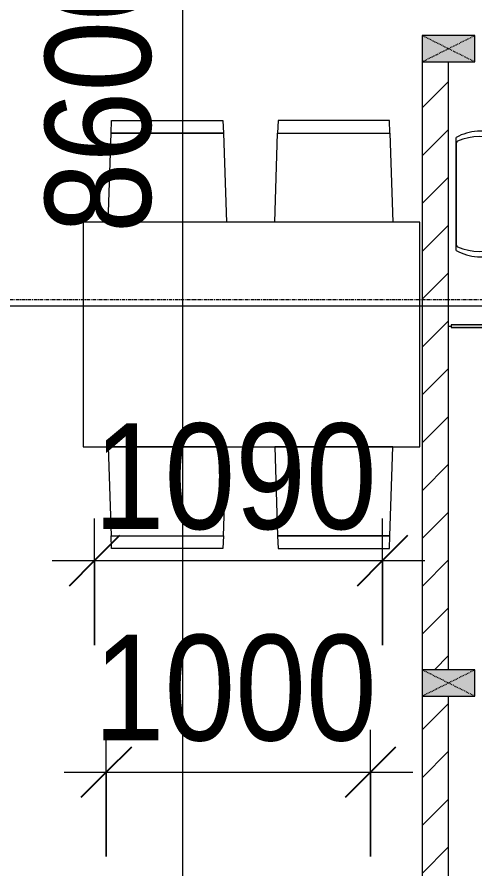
# Model space of a CAD drawing. Header units: millimetres. Extents: x 1591 to 240306, y -15958 to 82755.
# Drawn here: x 104321 to 106054, y 37083 to 40307 of the extents above; entities that cross this region are included whole.
import ezdxf

# ---------------------------------------------------------------- set-up
doc = ezdxf.new("R2010")
doc.units = ezdxf.units.MM
doc.linetypes.add('Dash', pattern=[6, 3, -3])
doc.linetypes.add('Grid Line', pattern=[22.225, 12.7, -3.175, 3.175, -3.175])
for name, color, linetype, lineweight in [('0-1', 7, 'Continuous', 5), ('A-ANNO-DIMS', 211, 'Continuous', 9), ('A-ANNO-DIMS-160', 211, 'Continuous', 9), ('A-FLOR-2', 9, 'Continuous', 9), ('A-GLAZ-CURT', 52, 'Continuous', 9), ('A-GLAZ-CURT-1', 254, 'Continuous', 9), ('A-GLAZ-CURT-2', 9, 'Continuous', 9), ('A-WALL-1', 253, 'Continuous', 18), ('A-WALL-PATT-1', 10, 'Continuous', 9), ('I-FURN-1', 254, 'Continuous', 9), ('P-SANR-FIXT-1', 254, 'Continuous', 9), ('S-COLS', 52, 'Continuous', 9), ('S-COLS-3', 254, 'Continuous', 9), ('S-COLS-4', 253, 'Continuous', 18), ('S-COLS-HDLN-1', 9, 'Dash', 9), ('S-GRID-1', 1, 'Grid Line', 9)]:
    doc.layers.add(name, color=color, linetype=linetype, lineweight=lineweight)
doc.styles.add('UTM Avo', font='UTM Avo.ttf', dxfattribs={"width": 0.9, "height": 400})
doc.dimstyles.new('1_Dim_chi_tiet_2_5', dxfattribs={"dimscale": 304.8, "dimtxt": 399.720379, "dimasz": 0.629921, "dimexe": 0.524934, "dimexo": 0.0625, "dimgap": 0.052493, "dimtad": 1, "dimdec": 0, "dimrnd": 5, "dimzin": 0, "dimdsep": 46, "dimtxsty": 'UTM Avo', "dimblk1": 'OBLIQUE', "dimblk2": 'OBLIQUE', "dimsah": 1, "dimcen": 0.09, "dimdle": 0.524934, "dimazin": 0, "dimtfac": 1, "dimtdec": 4, "dimtix": 1, "dimtmove": 0, "dimatfit": 3, "dimfxl": 1.049869, "dimfxlon": 1, "dimtvp": 1, "dimtolj": 1, "dimtzin": 0, "dimarcsym": 2})
doc.dimstyles.new('1_Dim_chi_tiet_2_5_1', dxfattribs={"dimscale": 304.8, "dimtxt": 399.720379, "dimasz": 0.629921, "dimexe": 0.524934, "dimexo": 0.0625, "dimgap": 0.052493, "dimtad": 1, "dimdec": 0, "dimrnd": 5, "dimzin": 0, "dimdsep": 46, "dimtxsty": 'UTM Avo', "dimblk1": 'OBLIQUE', "dimblk2": 'OBLIQUE', "dimsah": 1, "dimcen": 0.09, "dimdle": 0.524934, "dimazin": 0, "dimtfac": 1, "dimtdec": 4, "dimtix": 1, "dimtmove": 0, "dimatfit": 3, "dimfxl": 1.049869, "dimfxlon": 1, "dimtvp": 1, "dimtolj": 1, "dimtzin": 0, "dimarcsym": 2})

# ---------------------------------------------------------------- blocks, each defined once
blk = doc.blocks.new('TOILET - TOILET-400871-TKCS_MB TẦNG 3-4')
at = {"layer": 'P-SANR-FIXT-1'}
for p, q in [((-171.7, 330.3), (-178.6, 355.5)), ((171.7, 330.3), (178.6, 355.5)), ((214.2, 19), (-214.2, 19)), ((194, 19.9), (-194, 19.9))]:
    blk.add_line(p, q, dxfattribs=at)
for centre, radius, start, end in [((45.1, 528.6), 217.6, 115.2282, 156.7784), ((0, 624.4), 111.7, 64.7718, 115.2282), ((-45.1, 528.6), 217.6, 23.2216, 64.7718), ((137.1, 461.2), 329.8, 152.3122, 185.6513), ((-137.1, 461.2), 329.8, 356.3165, 27.6878), ((-719.2, 297.5), 544.3, 4.5441, 13.9464), ((-1948.3, 805.1), 2171.2, 349.1051, 350.319), ((719.2, 297.5), 544.3, 169.7121, 175.4559), ((-343.5, 327.4), 167.3, 332.62, 4.5441), ((-0.4, 384), 179.5, 197.4036, 232.5964), ((0.4, 384), 179.5, 307.4036, 342.5964), ((343.5, 327.4), 167.3, 175.4559, 207.38), ((-4, 115.7), 233.6, 144.7853, 164.7039), ((-195, 224.1), 13.8, 71.0073, 129.3276), ((0.6, 792.1), 586.9, 251.0073, 264.1678), ((0, 416), 206.1, 237.9268, 270), ((0, 416), 206.1, 270, 302.0732), ((-0.6, 792.1), 586.9, 275.8322, 288.9927), ((195, 224.1), 13.8, 50.6724, 108.9927), ((4, 115.7), 233.6, 15.2961, 35.2147), ((-189.1, 185.5), 11.7, 82.4212, 154.5895), ((178.9, 2951.3), 2778.4, 262.4212, 262.7649), ((-14.3, 1400.4), 1215.6, 262.593, 269.6026), ((0, 786.7), 581.5, 264.1678, 275.8322), ((14.3, 1400.4), 1215.6, 270.3974, 277.407), ((-178.9, 2951.3), 2778.4, 277.2351, 277.5788), ((189.1, 185.5), 11.7, 25.4105, 97.5788), ((1.9, 114.1), 239.7, 164.7039, 183.5487), ((-9.8, 107.2), 207.3, 156.2862, 203.7138), ((0, 3462.8), 3278, 269.6026, 270.3974), ((9.8, 107.2), 207.3, 336.2862, 23.7138), ((-1.9, 114.1), 239.7, 356.4513, 15.2961), ((-46.1, 111.1), 191.6, 183.5487, 208.7191), ((46.1, 111.1), 191.6, 331.2809, 356.4513), ((-193.7, 26.4), 6.48, 203.7138, 267.6832), ((193.7, 26.4), 6.48, 272.3168, 336.2862)]:
    blk.add_arc(centre, radius, start, end, dxfattribs=at)
blk = doc.blocks.new('System Panel - Glazed-901200-TKCS_MB TẦNG 3-4')
at = {"layer": 'A-GLAZ-CURT'}
blk.add_hatch(color=256, dxfattribs=at).paths.add_polyline_path([(-220.1, 5), (-220.1, -5), (220.1, -5), (220.1, 5), (-64.4, 5)])
at = {"layer": 'A-GLAZ-CURT-2'}
for p, q in [((220.1, 5), (-220.1, 5)), ((-220.1, 5), (-220.1, -5)), ((220.1, -5), (220.1, 5)), ((-220.1, -5), (220.1, -5))]:
    blk.add_line(p, q, dxfattribs=at)
blk = doc.blocks.new('G1_SOF - BO TRU - 100x200-745959-TKCS_MB TẦNG 3-4')
at = {"layer": 'S-COLS'}
blk.add_hatch(color=256, dxfattribs=at).paths.add_polyline_path([(-50, 100), (-50, -100), (50, -100), (50, 100)])
at = {"layer": 'S-COLS-4'}
for p, q in [((50, 100), (-50, 100)), ((-50, 100), (-50, -100)), ((50, -100), (50, 100)), ((-50, -100), (50, -100))]:
    blk.add_line(p, q, dxfattribs=at)
at = {"layer": 'S-COLS-HDLN-1'}
for p, q in [((50, 100), (-50, -100)), ((-50, 100), (50, -100))]:
    blk.add_line(p, q, dxfattribs=at)
blk = doc.blocks.new('RES_BAN AN 1 - RES_BAN AN 1-901196-TKCS_MB TẦNG 3-4')
at = {"layer": 'I-FURN-1'}
for p, q in [((-425, 0), (-425, -1275)), ((425, 0), (-425, 0)), ((425, -1275), (425, 0)), ((-761.9, -113.5), (-809.6, -115.1)), ((-809.6, -115.1), (-809.6, -536.9)), ((-761.9, -113.5), (-425, -102.3)), ((-761.9, -538.5), (-761.9, -113.5)), ((-761.9, -538.5), (-761.9, -113.5)), ((-425, -102.3), (-425, -549.7)), ((425, -102.3), (425, -549.7)), ((761.9, -113.5), (425, -102.3)), ((761.9, -538.5), (761.9, -113.5)), ((761.9, -113.5), (761.9, -538.5)), ((809.6, -115.1), (761.9, -113.5)), ((809.6, -536.9), (809.6, -115.1)), ((-809.6, -536.9), (-761.9, -538.5)), ((-425, -549.7), (-761.9, -538.5)), ((425, -549.7), (761.9, -538.5)), ((761.9, -538.5), (809.6, -536.9)), ((-761.9, -743.8), (-425, -732.5)), ((-425, -732.5), (-425, -1180)), ((425, -732.5), (425, -1180)), ((761.9, -743.8), (425, -732.5)), ((-809.6, -745.3), (-761.9, -743.8)), ((-809.6, -1167.2), (-809.6, -745.3)), ((-761.9, -1168.8), (-761.9, -743.8)), ((-761.9, -743.8), (-761.9, -1168.8)), ((761.9, -743.8), (809.6, -745.3)), ((761.9, -1168.8), (761.9, -743.8)), ((761.9, -1168.8), (761.9, -743.8)), ((809.6, -745.3), (809.6, -1167.2)), ((-761.9, -1168.8), (-809.6, -1167.2)), ((-425, -1180), (-761.9, -1168.8)), ((425, -1180), (761.9, -1168.8)), ((809.6, -1167.2), (761.9, -1168.8)), ((-425, -1275), (425, -1275))]:
    blk.add_line(p, q, dxfattribs=at)
blk = doc.blocks.new('NCV_TKTC_TANG 3 - 4_rvt-2-TKCS_MB TẦNG 3-4')
at = {"layer": 'A-WALL-PATT-1'}
h = blk.add_hatch(dxfattribs=at)
h.set_pattern_fill('FP_1', color=256, style=0, pattern_type=2)
h.set_pattern_definition([(45, (0, 0), (-90.50967, 90.50967), [])])
h.paths.add_polyline_path([(94852.6, 35737.4), (94952.6, 35737.4), (94952.6, 37736.9), (94852.6, 37736.9), (94852.6, 35786.5)])
h.paths.add_polyline_path([(94852.6, 37836.9), (94952.6, 37836.9), (94952.6, 40136.9), (94852.6, 40136.9), (94852.6, 37902.9)])
at = {"layer": 'A-FLOR-2'}
blk.add_line((94952.6, 39136.9), (94962.6, 39136.9), dxfattribs=at)
at = {"layer": 'A-WALL-1'}
for p, q in [((94852.6, 40136.9), (94852.6, 37836.9)), ((94952.6, 37836.9), (94952.6, 40136.9)), ((94852.6, 37736.9), (94852.6, 35737.4)), ((94952.6, 35737.4), (94952.6, 37736.9))]:
    blk.add_line(p, q, dxfattribs=at)
at = {"layer": 'A-GLAZ-CURT-1'}
blk.add_blockref('System Panel - Glazed-901200-TKCS_MB TẦNG 3-4', (95182.7, 39137.4), dxfattribs=at)
at = {"layer": 'I-FURN-1', "rotation": 269.9999999999999}
blk.add_blockref('RES_BAN AN 1 - RES_BAN AN 1-901196-TKCS_MB TẦNG 3-4', (94844.3, 39105.7), dxfattribs=at)
at = {"layer": 'P-SANR-FIXT-1', "rotation": 270.0000000000002}
blk.add_blockref('TOILET - TOILET-400871-TKCS_MB TẦNG 3-4', (94962.6, 39637.4), dxfattribs=at)
at = {"layer": 'S-COLS-3', "rotation": 269.9999999999993}
for p in [(94952.6, 40186.9), (94952.6, 37786.9)]:
    blk.add_blockref('G1_SOF - BO TRU - 100x200-745959-TKCS_MB TẦNG 3-4', p, dxfattribs=at)
blk = doc.blocks.new('DIMBLOCK116-TKCS_MB TẦNG 3-4')
at = {"layer": 'A-ANNO-DIMS-160'}
for p, q in [((104613.9, 37930), (104613.9, 38410)), ((105703.9, 37930), (105703.9, 38410)), ((104453.9, 38250), (105863.9, 38250)), ((104613.9, 38250), (104613.9, 37930)), ((105703.9, 38250), (105703.9, 37930))]:
    blk.add_line(p, q, dxfattribs=at)
at = {"layer": 'A-ANNO-DIMS-160', "lineweight": 25}
for p, q in [((104613.9, 38250), (104709.9, 38346)), ((105703.9, 38250), (105799.9, 38346)), ((104613.9, 38250), (104517.9, 38154)), ((105703.9, 38250), (105607.9, 38154))]:
    blk.add_line(p, q, dxfattribs=at)
at = {"layer": 'A-ANNO-DIMS-160', "color": 0, "insert": (104611.1, 38769.6), "char_height": 400, "width": 1314.636, "attachment_point": 1, "line_spacing_factor": 1.110334, "style": 'UTM Avo'}
blk.add_mtext('1090', dxfattribs=at)
blk = doc.blocks.new('_Oblique')
at = {"color": 0, "linetype": 'ByBlock', "lineweight": -2}
blk.add_line((-0.5, -0.5), (0.5, 0.5), dxfattribs=at)
blk = doc.blocks.new('DIMBLOCK139-TKCS_MB TẦNG 3-4')
at = {"layer": 'A-ANNO-DIMS-160'}
for p, q in [((104658.9, 37130), (104658.9, 37610)), ((105658.9, 37130), (105658.9, 37610)), ((104498.9, 37450), (105818.9, 37450)), ((104658.9, 37450), (104658.9, 37130)), ((105658.9, 37450), (105658.9, 37130))]:
    blk.add_line(p, q, dxfattribs=at)
at = {"layer": 'A-ANNO-DIMS-160', "lineweight": 25}
for p, q in [((104658.9, 37450), (104754.9, 37546)), ((105658.9, 37450), (105754.9, 37546)), ((104658.9, 37450), (104562.9, 37354)), ((105658.9, 37450), (105562.9, 37354))]:
    blk.add_line(p, q, dxfattribs=at)
at = {"layer": 'A-ANNO-DIMS-160', "color": 0, "insert": (104611.1, 37969.6), "char_height": 400, "width": 1314.636, "attachment_point": 1, "line_spacing_factor": 1.110334, "style": 'UTM Avo'}
blk.add_mtext('1000', dxfattribs=at)
blk = doc.blocks.new('DIMBLOCK229-TKCS_MB TẦNG 3-4')
at = {"layer": 'A-ANNO-DIMS-160'}
for p, q in [((104613.9, 37930), (104613.9, 38410)), ((105703.9, 37930), (105703.9, 38410)), ((104453.9, 38250), (105863.9, 38250)), ((104613.9, 38250), (104613.9, 37930)), ((105703.9, 38250), (105703.9, 37930))]:
    blk.add_line(p, q, dxfattribs=at)
at = {"layer": 'A-ANNO-DIMS-160', "lineweight": 25}
for p, q in [((104613.9, 38250), (104709.9, 38346)), ((105703.9, 38250), (105799.9, 38346)), ((104613.9, 38250), (104517.9, 38154)), ((105703.9, 38250), (105607.9, 38154))]:
    blk.add_line(p, q, dxfattribs=at)
at = {"layer": 'A-ANNO-DIMS-160', "color": 0, "insert": (104611.1, 38769.6), "char_height": 400, "width": 1314.636, "attachment_point": 1, "line_spacing_factor": 1.110334, "style": 'UTM Avo'}
blk.add_mtext('1090', dxfattribs=at)
blk = doc.blocks.new('DIMBLOCK253-TKCS_MB TẦNG 3-4')
at = {"layer": 'A-ANNO-DIMS-160'}
for p, q in [((104658.9, 37130), (104658.9, 37610)), ((105658.9, 37130), (105658.9, 37610)), ((104498.9, 37450), (105818.9, 37450)), ((104658.9, 37450), (104658.9, 37130)), ((105658.9, 37450), (105658.9, 37130))]:
    blk.add_line(p, q, dxfattribs=at)
at = {"layer": 'A-ANNO-DIMS-160', "lineweight": 25}
for p, q in [((104658.9, 37450), (104754.9, 37546)), ((105658.9, 37450), (105754.9, 37546)), ((104658.9, 37450), (104562.9, 37354)), ((105658.9, 37450), (105562.9, 37354))]:
    blk.add_line(p, q, dxfattribs=at)
at = {"layer": 'A-ANNO-DIMS-160', "color": 0, "insert": (104611.1, 37969.6), "char_height": 400, "width": 1314.636, "attachment_point": 1, "line_spacing_factor": 1.110334, "style": 'UTM Avo'}
blk.add_mtext('1000', dxfattribs=at)
blk = doc.blocks.new('DIMBLOCK340-TKCS_MB TẦNG 3-4')
at = {"layer": 'A-ANNO-DIMS-160'}
for p, q in [((102853.9, 39534.8), (102853.9, 39054.8)), ((102853.9, 39214.8), (102853.9, 39534.8)), ((110853.9, 39534.8), (110853.9, 39054.8)), ((110853.9, 39214.8), (110853.9, 39534.8)), ((102693.9, 39214.8), (111013.9, 39214.8))]:
    blk.add_line(p, q, dxfattribs=at)
at = {"layer": 'A-ANNO-DIMS-160', "lineweight": 25}
for p, q in [((102853.9, 39214.8), (102949.9, 39310.8)), ((110853.9, 39214.8), (110949.9, 39310.8)), ((102853.9, 39214.8), (102757.9, 39118.8)), ((110853.9, 39214.8), (110757.9, 39118.8))]:
    blk.add_line(p, q, dxfattribs=at)
at = {"layer": 'A-ANNO-DIMS-160', "color": 0, "insert": (106306.1, 39734.4), "char_height": 400, "width": 1314.636, "attachment_point": 1, "line_spacing_factor": 1.110334, "style": 'UTM Avo'}
blk.add_mtext('8000', dxfattribs=at)
blk = doc.blocks.new('DIMBLOCK381-TKCS_MB TẦNG 3-4')
at = {"layer": 'A-ANNO-DIMS-160'}
for p, q in [((104946.6, 44496.9), (104946.6, 35577.4)), ((105266.6, 44336.9), (104786.6, 44336.9)), ((104946.6, 44336.9), (105266.6, 44336.9)), ((105266.6, 35737.4), (104786.6, 35737.4)), ((104946.6, 35737.4), (105266.6, 35737.4))]:
    blk.add_line(p, q, dxfattribs=at)
at = {"layer": 'A-ANNO-DIMS-160', "lineweight": 25}
for p, q in [((104946.6, 44336.9), (104850.6, 44432.9)), ((104946.6, 44336.9), (105042.6, 44240.9)), ((104946.6, 35737.4), (104850.6, 35833.4)), ((104946.6, 35737.4), (105042.6, 35641.4))]:
    blk.add_line(p, q, dxfattribs=at)
at = {"layer": 'A-ANNO-DIMS-160', "color": 0, "insert": (104426.9, 39489.4), "char_height": 400, "width": 1314.636, "attachment_point": 1, "rotation": 90, "line_spacing_factor": 1.110334, "style": 'UTM Avo'}
blk.add_mtext('8600', dxfattribs=at)

msp = doc.modelspace()

# ---------------------------------------------------------------- linework, layer by layer
at = {"layer": 'S-GRID-1'}
msp.add_line((139245.7, 39236.9), (45492.6, 39236.9), dxfattribs=at)

# ---------------------------------------------------------------- block references
at = {"layer": '0-1'}
msp.add_blockref('NCV_TKTC_TANG 3 - 4_rvt-2-TKCS_MB TẦNG 3-4', (11001.4, 0), dxfattribs=at)

# ---------------------------------------------------------------- dimensions: what is measured, and where the dimension line sits
at = {"layer": 'A-ANNO-DIMS'}
dim = msp.add_linear_dim(base=(104946.5705, 35737.3629), p1=(105266.5705, 44336.936), p2=(105266.5705, 35737.3629), angle=90, dimstyle='1_Dim_chi_tiet_2_5_1', override={"dimpost": '<>', "dimfxl": 8599.573178}, dxfattribs=at)
dim.commit()
dim.dimension.update_dxf_attribs({"geometry": 'DIMBLOCK381-TKCS_MB TẦNG 3-4', "text_midpoint": (104723.5784, 40037.1494)})
for base, p1, p2, dimstyle, override, picture, middle in [((110853.9, 39214.8), (102853.9, 39534.8), (110853.9, 39534.8), '1_Dim_chi_tiet_2_5_1', {"dimpost": '<>', "dimfxl": 8000}, 'DIMBLOCK340-TKCS_MB TẦNG 3-4', (106853.9, 39437.8)), ((105703.9, 38250), (104613.9, 37930), (105703.9, 37930), '1_Dim_chi_tiet_2_5', {"dimpost": '<>', "dimfxl": 1090}, 'DIMBLOCK116-TKCS_MB TẦNG 3-4', (105158.9, 38473)), ((105703.9, 38250), (104613.9, 37930), (105703.9, 37930), '1_Dim_chi_tiet_2_5', {"dimpost": '<>', "dimfxl": 1090}, 'DIMBLOCK229-TKCS_MB TẦNG 3-4', (105158.9, 38473)), ((105658.9, 37450), (104658.9, 37130), (105658.9, 37130), '1_Dim_chi_tiet_2_5', {"dimpost": '<>', "dimfxl": 1000}, 'DIMBLOCK139-TKCS_MB TẦNG 3-4', (105158.9, 37673)), ((105658.9, 37450), (104658.9, 37130), (105658.9, 37130), '1_Dim_chi_tiet_2_5', {"dimpost": '<>', "dimfxl": 1000}, 'DIMBLOCK253-TKCS_MB TẦNG 3-4', (105158.9, 37673))]:
    dim = msp.add_linear_dim(base=base, p1=p1, p2=p2, dimstyle=dimstyle, override=override, dxfattribs=at)
    dim.commit()
    dim.dimension.update_dxf_attribs({"geometry": picture, "text_midpoint": middle})

doc.saveas('drawing.dxf')
